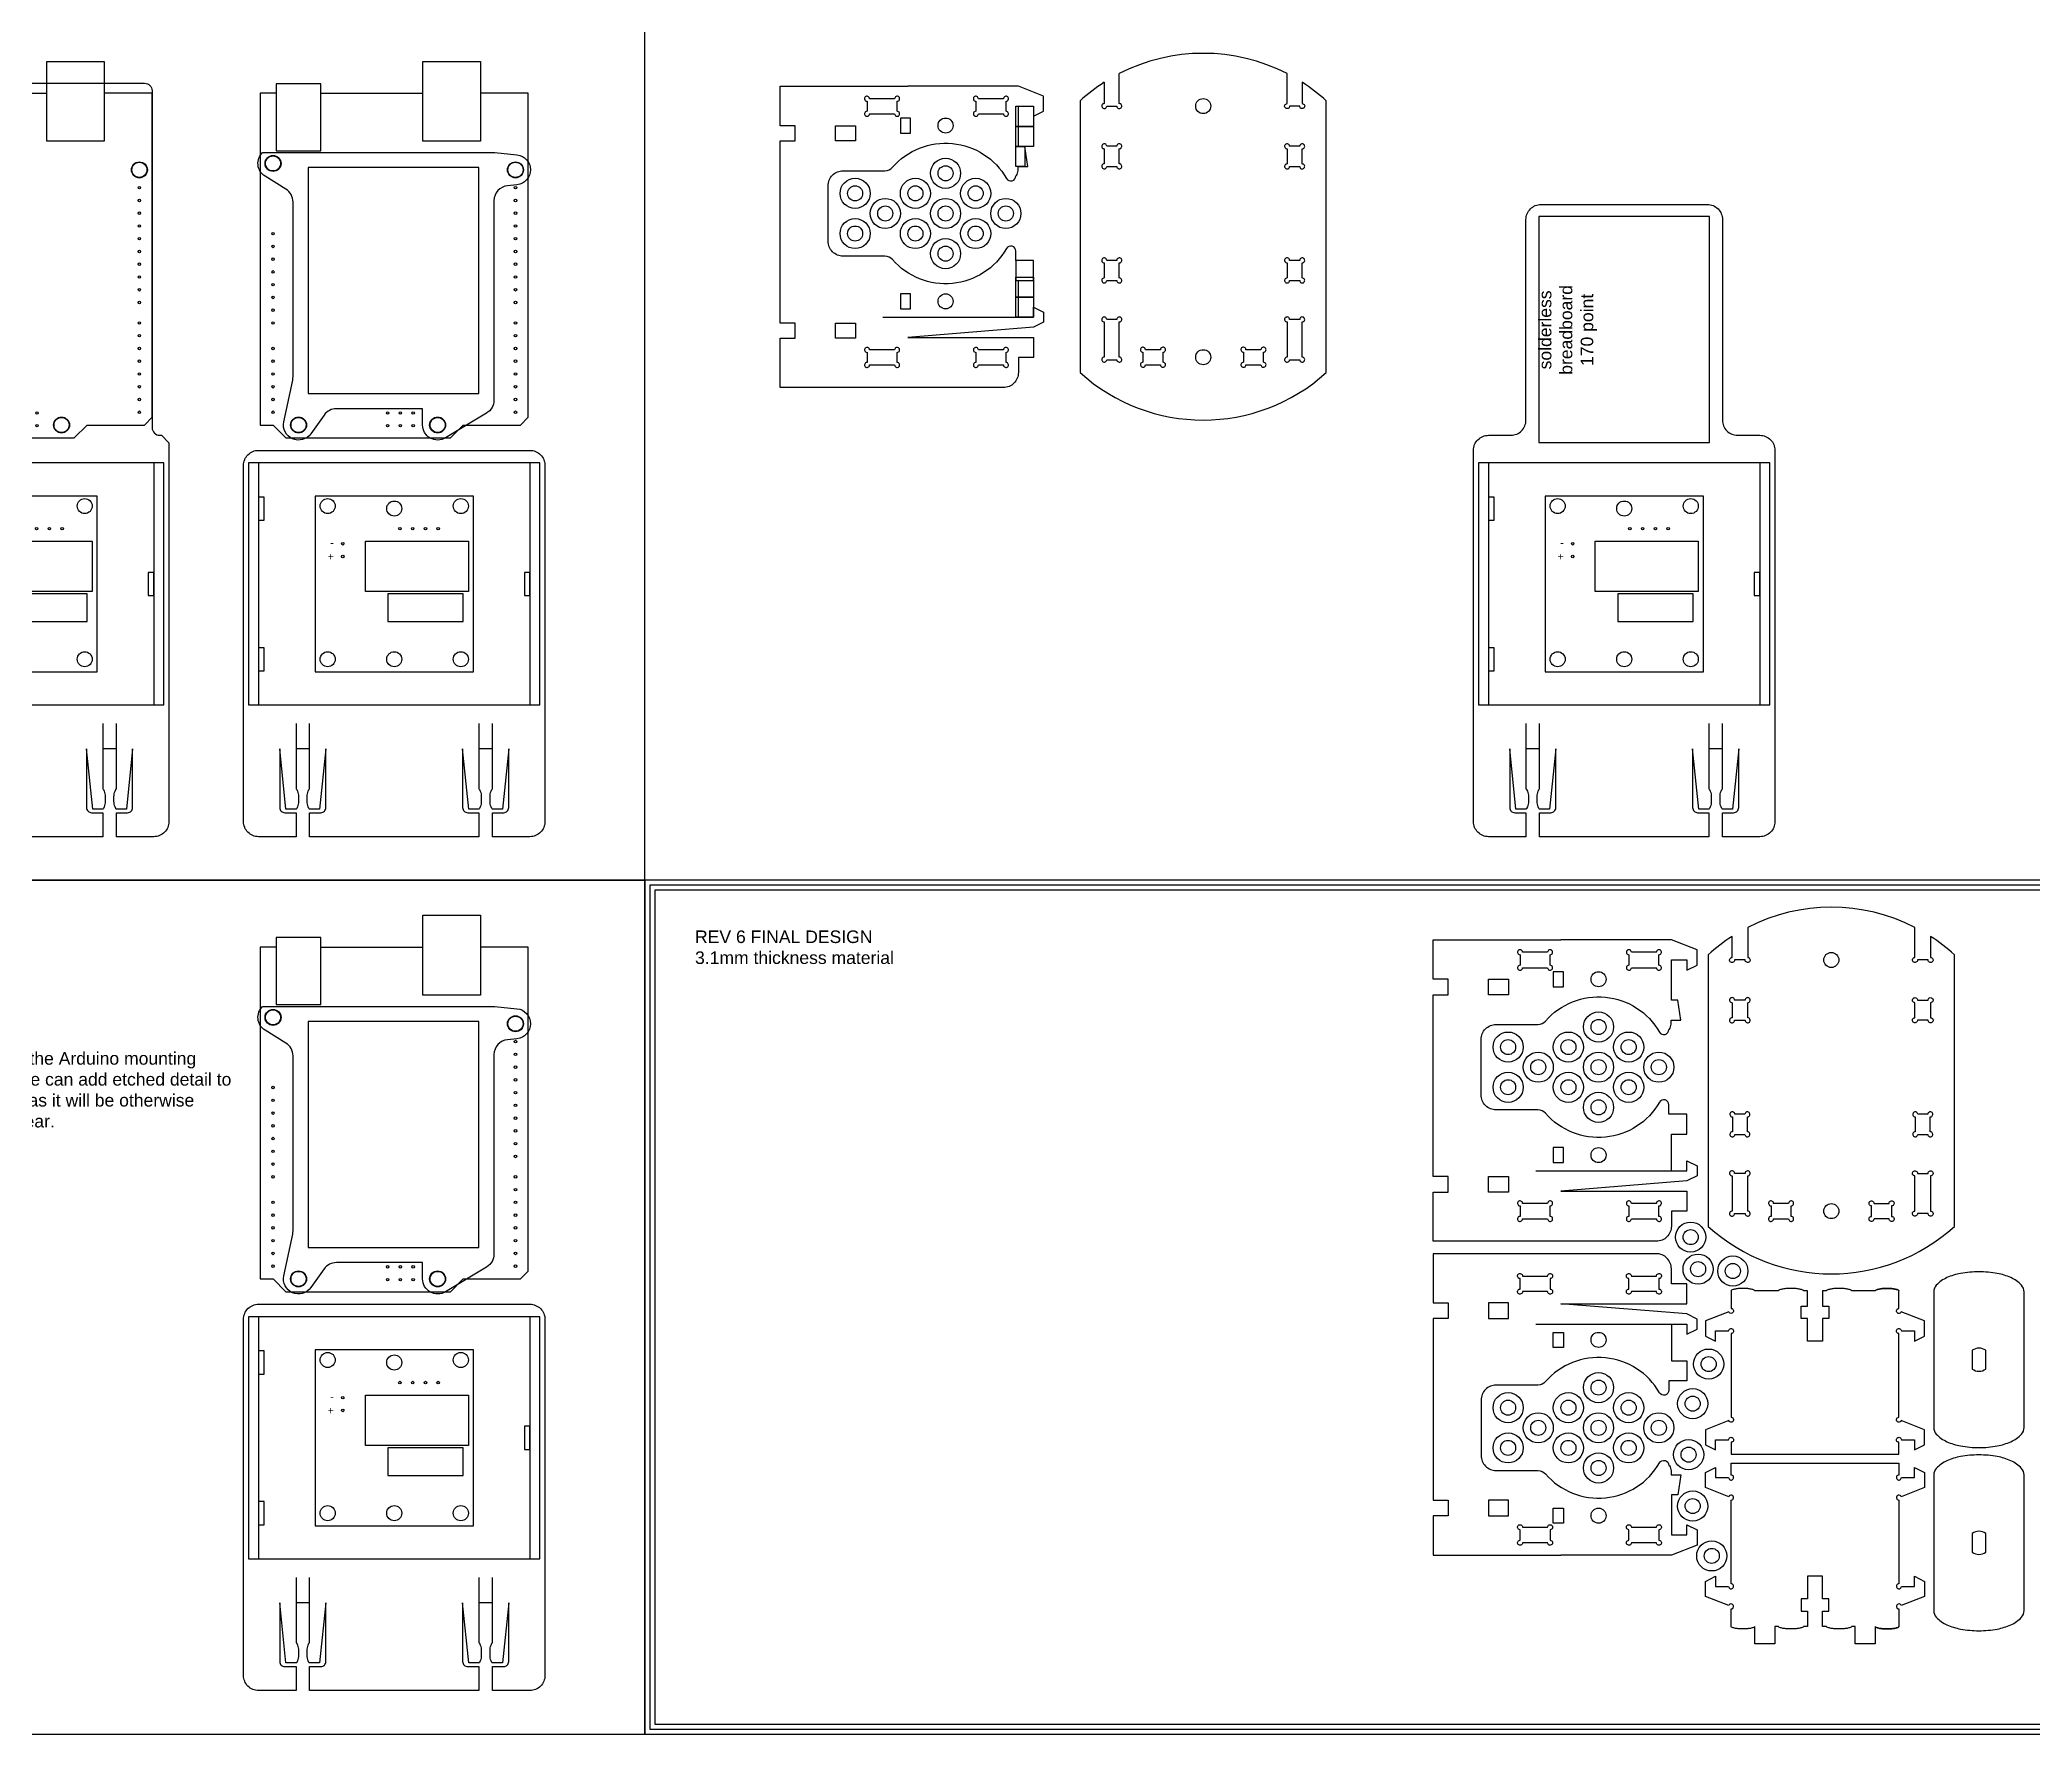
# Model space of a CAD drawing. Header units: millimetres. Extents: x 2162 to 3702, y 470 to 1904.
# Drawn here: x 2766 to 3162.6, y 470 to 807.3 of the extents above; entities that cross this region are included whole.
import ezdxf

# ---------------------------------------------------------------- set-up
doc = ezdxf.new("R2010")
doc.units = ezdxf.units.MM
for name, color, linetype in [('1 - Vector Etch', 1, 'Continuous'), ('3 - First Cut', 3, 'Continuous'), ('5 - Final Cut', 5, 'Continuous')]:
    doc.layers.add(name, color=color, linetype=linetype)
doc.layers.add('NOTES', color=4, linetype='Continuous', plot=False)
doc.styles.get("Standard").update_dxf_attribs({"font": 'arial.ttf'})

# ---------------------------------------------------------------- blocks, each defined once
blk = doc.blocks.new('ArduinoUNOR3')
for points in [[(2479.39, 1678.67), (2479.39, 1675.5), (2545.43, 1675.5), (2545.43, 1678.04), (2547.97, 1680.58), (2547.97, 1713.34), (2545.43, 1715.88), (2545.43, 1727.31), (2543.9, 1728.84), (2479.39, 1728.84), (2479.39, 1719.31)], [(2479.39, 1687.56), (2479.39, 1707.88)]]:
    blk.add_lwpolyline(points)
for points in [[(2473.04, 1719.31), (2488.91, 1719.31), (2488.91, 1707.88), (2473.04, 1707.88)], [(2477.48, 1678.67), (2490.82, 1678.67), (2490.82, 1687.56), (2477.48, 1687.56)]]:
    blk.add_lwpolyline(points, close=True)
for centre, radius in [((2494.63, 1726.3), 1.59), ((2498.18, 1726.3), 0.254), ((2500.72, 1726.3), 0.254), ((2503.26, 1726.3), 0.254), ((2505.8, 1726.3), 0.254), ((2508.34, 1726.3), 0.254), ((2510.88, 1726.3), 0.254), ((2513.42, 1726.3), 0.254), ((2515.96, 1726.3), 0.254), ((2518.5, 1726.3), 0.254), ((2521.04, 1726.3), 0.254), ((2525.11, 1726.3), 0.254), ((2527.65, 1726.3), 0.254), ((2530.19, 1726.3), 0.254), ((2532.73, 1726.3), 0.254), ((2535.27, 1726.3), 0.254), ((2537.81, 1726.3), 0.254), ((2540.35, 1726.3), 0.254), ((2542.89, 1726.3), 0.254), ((2545.43, 1710.8), 1.59), ((2543.03, 1705.93), 0.254), ((2545.57, 1705.93), 0.254), ((2543.03, 1703.39), 0.254), ((2545.57, 1703.39), 0.254), ((2543.03, 1700.85), 0.254), ((2545.57, 1700.85), 0.254), ((2545.43, 1683.12), 1.59), ((2493.36, 1678.04), 1.59), ((2507.33, 1678.04), 0.254), ((2509.87, 1678.04), 0.254), ((2512.41, 1678.04), 0.254), ((2514.95, 1678.04), 0.254), ((2517.49, 1678.04), 0.254), ((2520.03, 1678.04), 0.254), ((2522.57, 1678.04), 0.254), ((2525.11, 1678.04), 0.254), ((2530.19, 1678.04), 0.254), ((2532.73, 1678.04), 0.254), ((2535.27, 1678.04), 0.254), ((2537.81, 1678.04), 0.254), ((2540.35, 1678.04), 0.254), ((2542.89, 1678.04), 0.254)]:
    blk.add_circle(centre, radius)
blk = doc.blocks.new('ULN2003_cb')
for points in [[(-15.75, -17.5), (15.75, -17.5), (15.75, 17.5), (-15.75, 17.5)], [(1.25, 7.5), (-13.75, 7.5), (-13.75, 2), (1.25, 2)], [(-14.75, 1.5), (5.75, 1.5), (5.75, -8.5), (-14.75, -8.5)]]:
    blk.add_lwpolyline(points, close=True)
for centre, radius in [((-13.25, 15), 1.5), ((13.25, 15), 1.5), ((10.25, -5.46), 0.254), ((10.25, -8), 0.254), ((-8.75, -11), 0.254), ((-6.21, -11), 0.254), ((-3.67, -11), 0.254), ((-1.13, -11), 0.254), ((-13.25, -15.5), 1.5), ((13.25, -15.5), 1.5)]:
    blk.add_circle(centre, radius)
at = {"insert": (12.03, -4.64), "char_height": 1.5, "attachment_point": 1}
blk.add_mtext_dynamic_manual_height_columns('+\\P-', width=3.719, gutter_width=12.5, heights=[0], dxfattribs=at)

msp = doc.modelspace()

# ---------------------------------------------------------------- linework, layer by layer
at = {"layer": '1 - Vector Etch'}
for points in [[(2853.436, 736.877), (2853.436, 781.877), (2819.436, 781.877), (2819.436, 736.877)], [(2853.436, 566.877), (2853.436, 611.877), (2819.436, 611.877), (2819.436, 566.877)]]:
    msp.add_lwpolyline(points, close=True, dxfattribs=at)
at = {"layer": '3 - First Cut'}
for points in [[(2931.189, 792.586), (2936.189, 792.586, 2.4142136), (2936.689, 793.086), (2936.689, 795.086, 2.4142136), (2936.189, 795.586), (2931.189, 795.586, 2.4142136), (2930.689, 795.086), (2930.689, 793.086, 2.4142136)], [(2952.853, 792.586), (2957.853, 792.586, 2.4142136), (2958.353, 793.086), (2958.353, 795.086, 2.4142136), (2957.853, 795.586), (2952.853, 795.586, 2.4142136), (2952.353, 795.086), (2952.353, 793.086, 2.4142136)], [(2977.907, 785.627), (2977.907, 782.627, 2.4142136), (2978.407, 782.127), (2980.407, 782.127, 2.4142136), (2980.907, 782.627), (2980.907, 785.627, 2.4142136), (2980.407, 786.127), (2978.407, 786.127, 2.4142136)], [(3014.307, 785.613), (3014.307, 782.613, 2.4142136), (3014.807, 782.113), (3016.807, 782.113, 2.4142136), (3017.307, 782.613), (3017.307, 785.613, 2.4142136), (3016.807, 786.113), (3014.807, 786.113, 2.4142136)], [(2977.907, 762.906), (2977.907, 759.906, 2.4142136), (2978.407, 759.406), (2980.407, 759.406, 2.4142136), (2980.907, 759.906), (2980.907, 762.906, 2.4142136), (2980.407, 763.406), (2978.407, 763.406, 2.4142136)], [(3014.307, 762.906), (3014.307, 759.906, 2.4142136), (3014.807, 759.406), (3016.807, 759.406, 2.4142136), (3017.307, 759.906), (3017.307, 762.906, 2.4142136), (3016.807, 763.406), (3014.807, 763.406, 2.4142136)], [(2980.907, 744.14), (2980.907, 751.14, 2.4142136), (2980.407, 751.64), (2978.407, 751.64, 2.4142136), (2977.907, 751.14), (2977.907, 744.14, 2.4142136), (2978.407, 743.64), (2980.407, 743.64, 2.4142136)], [(3017.307, 744.14), (3017.307, 751.14, 2.4142136), (3016.807, 751.64), (3014.807, 751.64, 2.4142136), (3014.307, 751.14), (3014.307, 744.14, 2.4142136), (3014.807, 743.64), (3016.807, 743.64, 2.4142136)], [(2931.189, 742.586), (2936.189, 742.586, 2.4142136), (2936.689, 743.086), (2936.689, 745.086, 2.4142136), (2936.189, 745.586), (2931.189, 745.586, 2.4142136), (2930.689, 745.086), (2930.689, 743.086, 2.4142136)], [(2952.853, 742.586), (2957.853, 742.586, 2.4142136), (2958.353, 743.086), (2958.353, 745.086, 2.4142136), (2957.853, 745.586), (2952.853, 745.586, 2.4142136), (2952.353, 745.086), (2952.353, 743.086, 2.4142136)], [(2986.107, 742.627), (2989.107, 742.627, 2.4142136), (2989.607, 743.127), (2989.607, 745.127, 2.4142136), (2989.107, 745.627), (2986.107, 745.627, 2.4142136), (2985.607, 745.127), (2985.607, 743.127, 2.4142136)], [(3006.107, 742.627), (3009.107, 742.627, 2.4142136), (3009.607, 743.127), (3009.607, 745.127, 2.4142136), (3009.107, 745.627), (3006.107, 745.627, 2.4142136), (3005.607, 745.127), (3005.607, 743.127, 2.4142136)], [(3061.163, 622.577), (3066.163, 622.577, 2.4142136), (3066.663, 623.077), (3066.663, 625.177, 2.4142136), (3066.163, 625.677), (3061.163, 625.677, 2.4142136), (3060.663, 625.177), (3060.663, 623.077, 2.4142136)], [(3082.827, 622.577), (3087.827, 622.577, 2.4142136), (3088.327, 623.077), (3088.327, 625.177, 2.4142136), (3087.827, 625.677), (3082.827, 625.677, 2.4142136), (3082.327, 625.177), (3082.327, 623.077, 2.4142136)], [(3102.88, 615.627), (3102.88, 612.627, 2.4142136), (3103.38, 612.127), (3105.48, 612.127, 2.4142136), (3105.98, 612.627), (3105.98, 615.627, 2.4142136), (3105.48, 616.127), (3103.38, 616.127, 2.4142136)], [(3142.38, 615.627), (3142.38, 612.627, -2.4142136), (3141.88, 612.127), (3139.78, 612.127, -2.4142136), (3139.28, 612.627), (3139.28, 615.627, -2.4142136), (3139.78, 616.127), (3141.88, 616.127, -2.4142136)], [(3102.93, 592.906), (3102.93, 589.906, 2.4142136), (3103.43, 589.406), (3105.43, 589.406, 2.4142136), (3105.93, 589.906), (3105.93, 592.906, 2.4142136), (3105.43, 593.406), (3103.43, 593.406, 2.4142136)], [(3139.33, 592.906), (3139.33, 589.906, 2.4142136), (3139.83, 589.406), (3141.83, 589.406, 2.4142136), (3142.33, 589.906), (3142.33, 592.906, 2.4142136), (3141.83, 593.406), (3139.83, 593.406, 2.4142136)], [(3105.98, 574.14), (3105.98, 581.14, 2.4142136), (3105.48, 581.64), (3103.38, 581.64, 2.4142136), (3102.88, 581.14), (3102.88, 574.14, 2.4142136), (3103.38, 573.64), (3105.48, 573.64, 2.4142136)], [(3139.28, 574.14), (3139.28, 581.14, -2.4142136), (3139.78, 581.64), (3141.88, 581.64, -2.4142136), (3142.38, 581.14), (3142.38, 574.14, -2.4142136), (3141.88, 573.64), (3139.78, 573.64, -2.4142136)], [(3061.163, 572.577), (3066.163, 572.577, 2.4142136), (3066.663, 573.077), (3066.663, 575.177, 2.4142136), (3066.163, 575.677), (3061.163, 575.677, 2.4142136), (3060.663, 575.177), (3060.663, 573.077, 2.4142136)], [(3082.827, 572.577), (3087.827, 572.577, 2.4142136), (3088.327, 573.077), (3088.327, 575.177, 2.4142136), (3087.827, 575.677), (3082.827, 575.677, 2.4142136), (3082.327, 575.177), (3082.327, 573.077, 2.4142136)], [(3111.13, 572.577), (3114.13, 572.577, 2.4142136), (3114.63, 573.077), (3114.63, 575.177, 2.4142136), (3114.13, 575.677), (3111.13, 575.677, 2.4142136), (3110.63, 575.177), (3110.63, 573.077, 2.4142136)], [(3134.13, 572.577), (3131.13, 572.577, -2.4142136), (3130.63, 573.077), (3130.63, 575.177, -2.4142136), (3131.13, 575.677), (3134.13, 575.677, -2.4142136), (3134.63, 575.177), (3134.63, 573.077, -2.4142136)], [(3061.163, 561.202), (3066.163, 561.202, -2.4142136), (3066.663, 560.702), (3066.663, 558.602, -2.4142136), (3066.163, 558.102), (3061.163, 558.102, -2.4142136), (3060.663, 558.602), (3060.663, 560.702, -2.4142136)], [(3082.827, 561.202), (3087.827, 561.202, -2.4142136), (3088.327, 560.702), (3088.327, 558.602, -2.4142136), (3087.827, 558.102), (3082.827, 558.102, -2.4142136), (3082.327, 558.602), (3082.327, 560.702, -2.4142136)], [(3153.359, 542.691), (3153.359, 546.415, 0.3243537), (3150.659, 546.415), (3150.659, 542.691, 0.3243537)], [(3061.163, 511.202), (3066.163, 511.202, -2.4142136), (3066.663, 510.702), (3066.663, 508.602, -2.4142136), (3066.163, 508.102), (3061.163, 508.102, -2.4142136), (3060.663, 508.602), (3060.663, 510.702, -2.4142136)], [(3082.827, 511.202), (3087.827, 511.202, -2.4142136), (3088.327, 510.702), (3088.327, 508.602, -2.4142136), (3087.827, 508.102), (3082.827, 508.102, -2.4142136), (3082.327, 508.602), (3082.327, 510.702, -2.4142136)], [(3153.359, 506.234), (3153.359, 509.958, 0.3243537), (3150.659, 509.958), (3150.659, 506.234, 0.3243537)]]:
    msp.add_lwpolyline(points, format="xyb", close=True, dxfattribs=at)
for points in [[(2924.413, 787.224), (2924.413, 790.224), (2928.413, 790.224), (2928.413, 787.224)], [(2939.322, 788.746), (2939.322, 791.746), (2937.322, 791.746), (2937.322, 788.746)], [(2939.322, 753.746), (2939.322, 756.746), (2937.322, 756.746), (2937.322, 753.746)], [(2924.413, 747.92), (2924.413, 750.92), (2928.413, 750.92), (2928.413, 747.92)], [(3054.387, 617.215), (3054.387, 620.315), (3058.387, 620.315), (3058.387, 617.215)], [(3069.296, 618.787), (3069.296, 621.787), (3067.296, 621.787), (3067.296, 618.787)], [(3069.296, 583.787), (3069.296, 586.787), (3067.296, 586.787), (3067.296, 583.787)], [(3054.387, 577.911), (3054.387, 581.011), (3058.387, 581.011), (3058.387, 577.911)], [(3054.387, 555.867), (3054.387, 552.767), (3058.387, 552.767), (3058.387, 555.867)], [(3069.296, 549.992), (3069.296, 546.992), (3067.296, 546.992), (3067.296, 549.992)], [(3054.387, 516.563), (3054.387, 513.463), (3058.387, 513.463), (3058.387, 516.563)], [(3069.296, 514.992), (3069.296, 511.992), (3067.296, 511.992), (3067.296, 514.992)]]:
    msp.add_lwpolyline(points, close=True, dxfattribs=at)
for centre in [(2997.607, 794.127), (2946.322, 790.246), (2785.857, 781.435), (2812.457, 782.705), (2860.717, 781.435), (2946.322, 780.746), (2928.322, 776.746), (2940.322, 776.746), (2952.322, 776.746), (2934.322, 772.746), (2946.322, 772.746), (2958.322, 772.746), (2928.322, 768.746), (2940.322, 768.746), (2952.322, 768.746), (2946.322, 764.746), (2946.322, 755.246), (2997.607, 744.127), (2770.363, 730.635), (2817.537, 730.635), (2845.223, 730.635), (2774.977, 714.495), (2823.337, 714.495), (2836.587, 713.995), (2849.837, 714.495), (3068.155, 714.495), (3081.405, 713.995), (3094.655, 714.495), (2774.977, 683.995), (2823.337, 683.995), (2836.587, 683.995), (2849.837, 683.995), (3068.155, 683.995), (3081.405, 683.995), (3094.655, 683.995), (3122.63, 624.127), (3076.296, 620.287), (2812.457, 612.705), (2860.717, 611.435), (3076.296, 610.787), (3058.296, 606.787), (3070.296, 606.787), (3082.296, 606.787), (3064.296, 602.787), (3076.296, 602.787), (3088.296, 602.787), (3058.296, 598.787), (3070.296, 598.787), (3082.296, 598.787), (3076.296, 594.787), (3076.296, 585.287), (3122.63, 574.127), (3094.629, 568.957), (3096.111, 562.578), (3103.026, 562.202), (2817.537, 560.635), (2845.223, 560.635), (3076.296, 548.492), (2823.337, 544.495), (2836.587, 543.995), (2849.837, 544.495), (3098.213, 543.678), (3076.296, 538.992), (3058.296, 534.992), (3070.296, 534.992), (3082.296, 534.992), (3095.039, 535.798), (3064.296, 530.992), (3076.296, 530.992), (3088.296, 530.992), (3058.296, 526.992), (3070.296, 526.992), (3082.296, 526.992), (3076.296, 522.992), (3094.223, 525.646), (3095.039, 515.412), (2823.337, 513.995), (2836.587, 513.995), (2849.837, 513.995), (3076.296, 513.492), (3098.83, 505.485)]:
    msp.add_circle(centre, 1.5, dxfattribs=at)
at = {"layer": '5 - Final Cut'}
for p, q in [((2781.277, 666.175), (2778.577, 666.175)), ((2819.737, 666.175), (2817.037, 666.175)), ((2856.137, 666.175), (2853.437, 666.175)), ((3064.555, 666.175), (3061.855, 666.175)), ((3100.955, 666.175), (3098.255, 666.175)), ((2819.737, 496.175), (2817.037, 496.175)), ((2856.137, 496.175), (2853.437, 496.175))]:
    msp.add_line(p, q, dxfattribs=at)
for points in [[(3014.307, 800.582, 0.2421851), (2980.907, 800.582)], [(2742.177, 648.675), (2734.727, 648.675, -0.4142136), (2731.727, 651.675), (2731.727, 727.09, -0.4142136), (2733.227, 728.59), (2733.557, 728.59, 0.4142136), (2735.057, 730.09), (2735.057, 797.175, -0.4142136), (2736.557, 798.675), (2786.897, 798.675, -0.4142136), (2788.397, 797.175), (2788.397, 730.09, 0.4142136), (2789.897, 728.59), (2790.227, 728.59), (2791.727, 727.09), (2791.727, 651.675, -0.4142136), (2788.727, 648.675), (2781.277, 648.675)], [(2933.822, 752.086), (2963.822, 752.086), (2963.822, 754.086), (2965.822, 753.086), (2965.822, 751.086), (2963.822, 750.086), (2938.822, 748.086), (2963.822, 748.086), (2963.822, 744.086), (2960.822, 744.086), (2960.822, 741.086, -0.4142136), (2957.822, 738.086), (2913.413, 738.086), (2913.413, 747.92), (2916.413, 747.92), (2916.413, 750.92), (2913.413, 750.92), (2913.413, 787.224), (2916.413, 787.224), (2916.413, 790.224), (2913.413, 790.224), (2913.413, 798.086), (2938.822, 798.086)], [(2960.822, 752.086), (2960.822, 759.406), (2963.822, 759.406), (2963.822, 763.406), (2960.322, 763.406), (2960.322, 765.262, 0.7678377), (2958.455, 765.761, -0.5153605), (2935.758, 763.558, 0.2170558), (2934.249, 764.246), (2925.938, 764.246, -0.4142137), (2922.938, 767.246), (2922.938, 778.246, -0.4142137), (2925.938, 781.246), (2934.249, 781.246, 0.2170558), (2935.758, 781.933, -0.5153603), (2958.455, 779.73, 0.7678359), (2960.322, 780.229, 0.2572326), (2960.463, 780.307, 0.0770564), (2960.666, 780.773, 0.0370296), (2960.767, 781.322, 0.0270145), (2960.808, 782.086), (2962.697, 782.086), (2962.072, 786.086), (2960.822, 786.086), (2960.822, 794.086), (2963.822, 794.086), (2963.822, 792.086), (2965.822, 793.086), (2965.822, 796.086), (2960.822, 798.086), (2938.822, 798.086)], [(2977.907, 798.854, 0.0414635), (2973.107, 795.182), (2973.107, 741.071, 0.3854899), (3022.107, 741.071), (3022.107, 795.182, 0.0414635), (3017.307, 798.854, 0.0414635)], [(2977.907, 798.854), (2977.907, 794.627, 2.4142136), (2978.407, 794.127), (2980.407, 794.127, 2.4142136), (2980.907, 794.627), (2980.907, 800.582)], [(3017.307, 798.854), (3017.307, 794.613, -2.4142136), (3016.807, 794.113), (3014.807, 794.113, -2.4142136), (3014.307, 794.613), (3014.307, 800.582)], [(3061.855, 648.675), (3054.405, 648.675, -0.4142136), (3051.405, 651.675), (3051.405, 725.59, -0.4142136), (3054.405, 728.59), (3058.853, 728.59, 0.4142136), (3061.853, 731.59), (3061.853, 771.528, -0.4142136), (3064.853, 774.528), (3097.958, 774.528, -0.4142136), (3100.958, 771.528), (3100.958, 731.59, 0.4142136), (3103.958, 728.59), (3108.405, 728.59, -0.4142136), (3111.405, 725.59), (3111.405, 651.675, -0.4142136), (3108.405, 648.675), (3100.955, 648.675)], [(2817.037, 648.675), (2809.587, 648.675, -0.4142136), (2806.587, 651.675), (2806.587, 722.59, -0.4142136), (2809.587, 725.59), (2863.587, 725.59, -0.4142136), (2866.587, 722.59), (2866.587, 651.675, -0.4142136), (2863.587, 648.675), (2856.137, 648.675)], [(2778.577, 671.175), (2778.577, 658.175, -0.308613), (2778.709, 658.084), (2778.849, 657.729, -0.0936315), (2779.055, 656.635), (2779.055, 655.715, -0.0936315), (2778.849, 654.621), (2778.709, 654.266, -0.308613), (2778.577, 654.175), (2776.577, 654.175), (2775.344, 666.175), (2775.344, 666.175), (2775.344, 654.454, 0.4142136), (2776.344, 653.454), (2778.577, 653.454), (2778.577, 648.675)], [(2781.277, 648.675), (2781.277, 653.454), (2783.509, 653.454, 0.4142136), (2784.509, 654.454), (2784.509, 666.175), (2784.509, 666.175), (2783.277, 654.175), (2781.277, 654.175, -0.308613), (2781.144, 654.266), (2781.005, 654.621, -0.0936315), (2780.798, 655.715), (2780.798, 656.635, -0.0936315), (2781.005, 657.729), (2781.144, 658.084, -0.308613), (2781.277, 658.175), (2781.277, 671.175)], [(2817.037, 671.175), (2817.037, 658.175, -0.308613), (2817.17, 658.084), (2817.309, 657.729, -0.0936315), (2817.516, 656.635), (2817.516, 655.715, -0.0936315), (2817.309, 654.621), (2817.17, 654.266, -0.308613), (2817.037, 654.175), (2815.037, 654.175), (2813.804, 666.175), (2813.804, 666.175), (2813.804, 654.454, 0.4142136), (2814.804, 653.454), (2817.037, 653.454), (2817.037, 648.675)], [(2819.737, 648.675), (2819.737, 653.454), (2821.969, 653.454, 0.4142136), (2822.969, 654.454), (2822.969, 666.175), (2822.969, 666.175), (2821.737, 654.175), (2819.737, 654.175, -0.308613), (2819.604, 654.266), (2819.465, 654.621, -0.0936315), (2819.258, 655.715), (2819.258, 656.635, -0.0936315), (2819.465, 657.729), (2819.604, 658.084, -0.308613), (2819.737, 658.175), (2819.737, 671.175)], [(2853.437, 671.175), (2853.437, 658.175, -0.308613), (2853.57, 658.084), (2853.709, 657.729, -0.0936315), (2853.916, 656.635), (2853.916, 655.715, -0.0936315), (2853.709, 654.621), (2853.57, 654.266, -0.308613), (2853.437, 654.175), (2851.437, 654.175), (2850.204, 666.175), (2850.204, 666.175), (2850.204, 654.454, 0.4142136), (2851.204, 653.454), (2853.437, 653.454), (2853.437, 648.675)], [(2856.137, 648.675), (2856.137, 653.454), (2858.369, 653.454, 0.4142136), (2859.369, 654.454), (2859.369, 666.175), (2859.369, 666.175), (2858.137, 654.175), (2856.137, 654.175, -0.308613), (2856.004, 654.266), (2855.865, 654.621, -0.0936315), (2855.658, 655.715), (2855.658, 656.635, -0.0936315), (2855.865, 657.729), (2856.004, 658.084, -0.308613), (2856.137, 658.175), (2856.137, 671.175)], [(3061.855, 671.175), (3061.855, 658.175, -0.308613), (3061.988, 658.084), (3062.127, 657.729, -0.0936315), (3062.334, 656.635), (3062.334, 655.715, -0.0936315), (3062.127, 654.621), (3061.988, 654.266, -0.308613), (3061.855, 654.175), (3059.855, 654.175), (3058.623, 666.175), (3058.623, 666.175), (3058.623, 654.454, 0.4142136), (3059.623, 653.454), (3061.855, 653.454), (3061.855, 648.675)], [(3064.555, 648.675), (3064.555, 653.454), (3066.788, 653.454, 0.4142136), (3067.788, 654.454), (3067.788, 666.175), (3067.788, 666.175), (3066.555, 654.175), (3064.555, 654.175, -0.308613), (3064.422, 654.266), (3064.283, 654.621, -0.0936315), (3064.077, 655.715), (3064.077, 656.635, -0.0936315), (3064.283, 657.729), (3064.422, 658.084, -0.308613), (3064.555, 658.175), (3064.555, 671.175)], [(3098.255, 671.175), (3098.255, 658.175, -0.308613), (3098.388, 658.084), (3098.527, 657.729, -0.0936315), (3098.734, 656.635), (3098.734, 655.715, -0.0936315), (3098.527, 654.621), (3098.388, 654.266, -0.308613), (3098.255, 654.175), (3096.255, 654.175), (3095.023, 666.175), (3095.023, 666.175), (3095.023, 654.454, 0.4142136), (3096.023, 653.454), (3098.255, 653.454), (3098.255, 648.675)], [(3100.955, 648.675), (3100.955, 653.454), (3103.188, 653.454, 0.4142136), (3104.188, 654.454), (3104.188, 666.175), (3104.188, 666.175), (3102.955, 654.175), (3100.955, 654.175, -0.308613), (3100.822, 654.266), (3100.683, 654.621, -0.0936315), (3100.477, 655.715), (3100.477, 656.635, -0.0936315), (3100.683, 657.729), (3100.822, 658.084, -0.308613), (3100.955, 658.175), (3100.955, 671.175)], [(3063.796, 582.127), (3093.896, 582.127), (3093.896, 584.127), (3095.896, 583.127), (3095.896, 581.127), (3093.896, 580.127), (3068.796, 578.127), (3093.896, 578.127), (3093.896, 574.127), (3090.796, 574.127), (3090.796, 571.127, -0.4142136), (3087.796, 568.127), (3043.387, 568.127), (3043.387, 577.911), (3046.387, 577.911), (3046.387, 581.011), (3043.387, 581.011), (3043.387, 617.215), (3046.387, 617.215), (3046.387, 620.315), (3043.387, 620.315), (3043.387, 628.127), (3068.796, 628.127)], [(3090.796, 582.127), (3090.796, 589.447), (3093.896, 589.447), (3093.896, 593.447), (3090.296, 593.447), (3090.296, 595.303, 0.7678377), (3088.43, 595.802, -0.5153605), (3065.733, 593.599, 0.2170558), (3064.224, 594.287), (3055.912, 594.287, -0.4142137), (3052.912, 597.287), (3052.912, 608.287, -0.4142137), (3055.912, 611.287), (3064.224, 611.287, 0.2170558), (3065.733, 611.974, -0.5153603), (3088.43, 609.771, 0.7678359), (3090.296, 610.27, 0.2572326), (3090.438, 610.348, 0.0770564), (3090.64, 610.814, 0.0370296), (3090.741, 611.363, 0.0270145), (3090.782, 612.127), (3092.671, 612.127), (3092.046, 616.127), (3090.796, 616.127), (3090.796, 624.127), (3093.896, 624.127), (3093.896, 622.127), (3095.896, 623.127), (3095.896, 626.127), (3090.796, 628.127), (3068.796, 628.127)], [(3063.796, 551.652), (3093.896, 551.652), (3093.896, 549.652), (3095.896, 550.652), (3095.896, 552.652), (3093.896, 553.652), (3068.796, 555.652), (3093.896, 555.652), (3093.896, 559.652), (3090.796, 559.652), (3090.796, 562.652, 0.4142136), (3087.796, 565.652), (3043.387, 565.652), (3043.387, 555.867), (3046.387, 555.867), (3046.387, 552.767), (3043.387, 552.767), (3043.387, 516.563), (3046.387, 516.563), (3046.387, 513.463), (3043.387, 513.463), (3043.387, 505.652), (3068.796, 505.652)], [(2817.037, 478.675), (2809.587, 478.675, -0.4142136), (2806.587, 481.675), (2806.587, 552.59, -0.4142136), (2809.587, 555.59), (2863.587, 555.59, -0.4142136), (2866.587, 552.59), (2866.587, 481.675, -0.4142136), (2863.587, 478.675), (2856.137, 478.675)], [(3131.382, 558.234), (3126.675, 558.234, 0.2878165), (3126.589, 558.371, 0.063192), (3125.943, 558.588, 0.0286933), (3125.206, 558.692, 0.0206664), (3124.175, 558.734, 0.0206664), (3123.144, 558.692, 0.0286933), (3122.407, 558.588, 0.063192), (3121.761, 558.371, 0.2878165), (3121.675, 558.234), (3120.882, 558.234), (3120.882, 555.234), (3122.132, 555.234), (3122.132, 552.734), (3120.882, 552.734), (3120.882, 548.234), (3117.882, 548.234), (3117.882, 552.734), (3116.632, 552.734), (3116.632, 555.234), (3117.882, 555.234), (3117.882, 558.234), (3117.09, 558.234, 0.2878165), (3117.004, 558.371, 0.063192), (3116.357, 558.588, 0.0286933), (3115.621, 558.692, 0.0206664), (3114.59, 558.734, 0.0206664), (3113.558, 558.692, 0.0286933), (3112.822, 558.588, 0.063192), (3112.175, 558.371, 0.2878165), (3112.09, 558.234), (3107.382, 558.234, 0.2811445), (3107.298, 558.373, 0.0663164), (3106.694, 558.588, 0.0304435), (3106.001, 558.692, 0.0219794), (3105.032, 558.734, 0.0219794), (3104.063, 558.692, 0.0304435), (3103.371, 558.588, 0.0663164), (3102.767, 558.373, 0.2811445), (3102.682, 558.234), (3102.682, 558.234), (3102.682, 554.765, -1.8846644), (3102.218, 554.079), (3097.582, 552.265), (3097.582, 549.265), (3099.582, 548.265), (3099.582, 550.265), (3102.182, 550.265, -2.4142136), (3102.682, 549.765), (3102.682, 533.101, -1.8846644), (3102.218, 532.416), (3097.582, 530.601), (3097.582, 527.601), (3099.582, 526.601), (3099.582, 528.601), (3102.182, 528.601, -2.4142136), (3102.682, 528.101), (3102.682, 525.734), (3136.082, 525.734), (3136.082, 528.101, -2.4142136), (3136.582, 528.601), (3139.182, 528.601), (3139.182, 526.601), (3141.182, 527.601), (3141.182, 530.601), (3136.547, 532.416, -1.8846644), (3136.082, 533.101), (3136.082, 549.765, -2.4142136), (3136.582, 550.265), (3139.182, 550.265), (3139.182, 548.265), (3141.182, 549.265), (3141.182, 552.265), (3136.547, 554.079, -1.8846644), (3136.082, 554.765), (3136.082, 558.234, 0.2811445), (3135.998, 558.373, 0.0663164), (3135.394, 558.588, 0.0304435), (3134.701, 558.692, 0.0219794), (3133.732, 558.734, 0.0219794), (3132.763, 558.692, 0.0304435), (3132.071, 558.588, 0.0663164), (3131.467, 558.373, 0.2811445), (3131.382, 558.234, -0.2811445), (3131.467, 558.373, -0.0663164), (3132.071, 558.588, -0.0304435), (3132.763, 558.692, -0.0219794), (3133.732, 558.734, -0.0219794), (3134.701, 558.692, -0.0304435), (3135.394, 558.588, -0.0663164), (3135.998, 558.373, -0.2811445), (3136.082, 558.234)], [(3090.796, 551.652), (3090.796, 544.332), (3093.896, 544.332), (3093.896, 540.332), (3090.296, 540.332), (3090.296, 538.475, -0.7678377), (3088.43, 537.976, 0.5153605), (3065.733, 540.179, -0.2170558), (3064.224, 539.492), (3055.912, 539.492, 0.4142137), (3052.912, 536.492), (3052.912, 525.492, 0.4142137), (3055.912, 522.492), (3064.224, 522.492, -0.2170558), (3065.733, 521.804, 0.5153603), (3088.43, 524.007, -0.7678359), (3090.296, 523.508, -0.2572326), (3090.438, 523.431, -0.0770564), (3090.64, 522.965, -0.0370296), (3090.741, 522.416, -0.0270145), (3090.782, 521.652), (3092.671, 521.652), (3092.046, 517.652), (3090.796, 517.652), (3090.796, 509.652), (3093.896, 509.652), (3093.896, 511.652), (3095.896, 510.652), (3095.896, 507.652), (3090.796, 505.652), (3068.796, 505.652)], [(3131.382, 491.456), (3131.382, 487.956), (3127.382, 487.956), (3127.382, 491.456), (3126.675, 491.456, -0.2878165), (3126.589, 491.319, -0.063192), (3125.943, 491.102, -0.0286933), (3125.206, 490.998, -0.0206664), (3124.175, 490.956, -0.0206664), (3123.144, 490.998, -0.0286933), (3122.407, 491.102, -0.063192), (3121.761, 491.319, -0.2878165), (3121.675, 491.456), (3120.882, 491.456), (3120.882, 494.456), (3122.132, 494.456), (3122.132, 496.956), (3120.882, 496.956), (3120.882, 501.456), (3117.882, 501.456), (3117.882, 496.956), (3116.632, 496.956), (3116.632, 494.456), (3117.882, 494.456), (3117.882, 491.456), (3117.09, 491.456, -0.2878165), (3117.004, 491.319, -0.063192), (3116.357, 491.102, -0.0286933), (3115.621, 490.998, -0.0206664), (3114.59, 490.956, -0.0206664), (3113.558, 490.998, -0.0286933), (3112.822, 491.102, -0.063192), (3112.175, 491.319, -0.2878165), (3112.09, 491.456), (3111.382, 491.456), (3111.382, 487.956), (3107.382, 487.956), (3107.382, 491.456, -0.2811445), (3107.298, 491.317, -0.0663164), (3106.694, 491.102, -0.0304435), (3106.001, 490.998, -0.0219794), (3105.032, 490.956, -0.0219794), (3104.063, 490.998, -0.0304435), (3103.371, 491.102, -0.0663164), (3102.767, 491.317, -0.2811445), (3102.682, 491.456), (3102.682, 491.456), (3102.682, 494.925, 1.8846644), (3102.218, 495.611), (3097.582, 497.425), (3097.582, 500.425), (3099.582, 501.425), (3099.582, 499.425), (3102.182, 499.425, 2.4142136), (3102.682, 499.925), (3102.682, 516.589, 1.8846644), (3102.218, 517.274), (3097.582, 519.089), (3097.582, 522.089), (3099.582, 523.089), (3099.582, 521.089), (3102.182, 521.089, 2.4142136), (3102.682, 521.589), (3102.682, 523.956), (3136.082, 523.956), (3136.082, 521.589, 2.4142136), (3136.582, 521.089), (3139.182, 521.089), (3139.182, 523.089), (3141.182, 522.089), (3141.182, 519.089), (3136.547, 517.274, 1.8846644), (3136.082, 516.589), (3136.082, 499.925, 2.4142136), (3136.582, 499.425), (3139.182, 499.425), (3139.182, 501.425), (3141.182, 500.425), (3141.182, 497.425), (3136.547, 495.611, 1.8846644), (3136.082, 494.925), (3136.082, 491.456, -0.2811445), (3135.998, 491.317, -0.0663164), (3135.394, 491.102, -0.0304435), (3134.701, 490.998, -0.0219794), (3133.732, 490.956, -0.0219794), (3132.763, 490.998, -0.0304435), (3132.071, 491.102, -0.0663164), (3131.467, 491.317, -0.2811445), (3131.382, 491.456, 0.2811445), (3131.467, 491.317, 0.0663164), (3132.071, 491.102, 0.0304435), (3132.763, 490.998, 0.0219794), (3133.732, 490.956, 0.0219794), (3134.701, 490.998, 0.0304435), (3135.394, 491.102, 0.0663164), (3135.998, 491.317, 0.2811445), (3136.082, 491.456)], [(2817.037, 501.175), (2817.037, 488.175, -0.308613), (2817.17, 488.084), (2817.309, 487.729, -0.0936315), (2817.516, 486.635), (2817.516, 485.715, -0.0936315), (2817.309, 484.621), (2817.17, 484.266, -0.308613), (2817.037, 484.175), (2815.037, 484.175), (2813.804, 496.175), (2813.804, 496.175), (2813.804, 484.454, 0.4142136), (2814.804, 483.454), (2817.037, 483.454), (2817.037, 478.675)], [(2819.737, 478.675), (2819.737, 483.454), (2821.969, 483.454, 0.4142136), (2822.969, 484.454), (2822.969, 496.175), (2822.969, 496.175), (2821.737, 484.175), (2819.737, 484.175, -0.308613), (2819.604, 484.266), (2819.465, 484.621, -0.0936315), (2819.258, 485.715), (2819.258, 486.635, -0.0936315), (2819.465, 487.729), (2819.604, 488.084, -0.308613), (2819.737, 488.175), (2819.737, 501.175)], [(2853.437, 501.175), (2853.437, 488.175, -0.308613), (2853.57, 488.084), (2853.709, 487.729, -0.0936315), (2853.916, 486.635), (2853.916, 485.715, -0.0936315), (2853.709, 484.621), (2853.57, 484.266, -0.308613), (2853.437, 484.175), (2851.437, 484.175), (2850.204, 496.175), (2850.204, 496.175), (2850.204, 484.454, 0.4142136), (2851.204, 483.454), (2853.437, 483.454), (2853.437, 478.675)], [(2856.137, 478.675), (2856.137, 483.454), (2858.369, 483.454, 0.4142136), (2859.369, 484.454), (2859.369, 496.175), (2859.369, 496.175), (2858.137, 484.175), (2856.137, 484.175, -0.308613), (2856.004, 484.266), (2855.865, 484.621, -0.0936315), (2855.658, 485.715), (2855.658, 486.635, -0.0936315), (2855.865, 487.729), (2856.004, 488.084, -0.308613), (2856.137, 488.175), (2856.137, 501.175)]]:
    msp.add_lwpolyline(points, format="xyb", dxfattribs=at)
for points in [[(2856.436, 775.277), (2856.436, 735.574, -0.263177), (2854.982, 733.003), (2846.769, 728.064, -0.5833093), (2842.223, 730.635), (2842.223, 733.877), (2825.081, 733.877, 0.242308), (2822.64, 732.62), (2819.979, 728.892, -0.8133358), (2814.602, 731.259), (2816.37, 739.569, 0.0524426), (2816.436, 740.193), (2816.436, 775.036, 0.2594376), (2815.017, 777.585), (2810.875, 780.156, -0.490827), (2810.388, 784.877), (2856.286, 784.877, -0.0248838), (2856.584, 784.862), (2861.015, 784.42, -0.9051278), (2861.015, 778.45), (2859.138, 778.262, 0.3853578)], [(3105.98, 630.608), (3105.98, 624.627, -2.4142136), (3105.48, 624.127), (3103.38, 624.127, -2.4142136), (3102.88, 624.627), (3102.88, 628.822, 0.0410558), (3098.13, 625.182), (3098.13, 571.071, 0.3854899), (3147.13, 571.071), (3147.13, 625.182, 0.0410558), (3142.38, 628.822), (3142.38, 624.627, -2.4142136), (3141.88, 624.127), (3139.78, 624.127, -2.4142136), (3139.28, 624.627), (3139.28, 630.608, 0.2413702)], [(2856.436, 605.277), (2856.436, 565.574, -0.263177), (2854.982, 563.003), (2846.769, 558.064, -0.5833093), (2842.223, 560.635), (2842.223, 563.877), (2825.081, 563.877, 0.242308), (2822.64, 562.62), (2819.979, 558.892, -0.8133358), (2814.602, 561.259), (2816.37, 569.569, 0.0524426), (2816.436, 570.193), (2816.436, 605.036, 0.2594376), (2815.017, 607.585), (2810.875, 610.156, -0.490827), (2810.388, 614.877), (2856.286, 614.877, -0.0248838), (2856.584, 614.862), (2861.015, 614.42, -0.9051278), (2861.015, 608.45), (2859.138, 608.262, 0.3853578)], [(3143.009, 531.053, 0.1897819), (3143.529, 529.734, 0.1009323), (3145.645, 528.225, 0.0591107), (3148.352, 527.387, 0.0455456), (3152.009, 527.053, 0.0455456), (3155.667, 527.387, 0.0591107), (3158.373, 528.225, 0.1009323), (3160.49, 529.734, 0.1897819), (3161.009, 531.053), (3161.009, 558.053, 0.1897819), (3160.49, 559.373, 0.1009323), (3158.373, 560.882, 0.0591107), (3155.667, 561.719, 0.0455456), (3152.009, 562.053, 0.0455456), (3148.352, 561.719, 0.0591107), (3145.645, 560.882, 0.1009323), (3143.529, 559.373, 0.1897819), (3143.009, 558.053)], [(3143.009, 494.596, 0.1897819), (3143.529, 493.277, 0.1009323), (3145.645, 491.768, 0.0591107), (3148.352, 490.93, 0.0455456), (3152.009, 490.596, 0.0455456), (3155.667, 490.93, 0.0591107), (3158.373, 491.768, 0.1009323), (3160.49, 493.277, 0.1897819), (3161.009, 494.596), (3161.009, 521.596, 0.1897819), (3160.49, 522.915, 0.1009323), (3158.373, 524.425, 0.0591107), (3155.667, 525.262, 0.0455456), (3152.009, 525.596, 0.0455456), (3148.352, 525.262, 0.0591107), (3145.645, 524.425, 0.1009323), (3143.529, 522.915, 0.1897819), (3143.009, 521.596)]]:
    msp.add_lwpolyline(points, format="xyb", close=True, dxfattribs=at)
for points in [[(2778.577, 648.675), (2744.877, 648.675)], [(2853.437, 648.675), (2819.737, 648.675)], [(3098.255, 648.675), (3064.555, 648.675)], [(2853.437, 478.675), (2819.737, 478.675)]]:
    msp.add_lwpolyline(points, dxfattribs=at)
for centre in [(2946.322, 780.746), (2928.322, 776.746), (2940.322, 776.746), (2952.322, 776.746), (2934.322, 772.746), (2946.322, 772.746), (2958.322, 772.746), (2928.322, 768.746), (2940.322, 768.746), (2952.322, 768.746), (2946.322, 764.746), (3076.296, 610.787), (3058.296, 606.787), (3070.296, 606.787), (3082.296, 606.787), (3064.296, 602.787), (3076.296, 602.787), (3088.296, 602.787), (3058.296, 598.787), (3070.296, 598.787), (3082.296, 598.787), (3076.296, 594.787), (3094.629, 568.957), (3096.111, 562.578), (3103.026, 562.202), (3098.213, 543.678), (3076.296, 538.992), (3058.296, 534.992), (3070.296, 534.992), (3082.296, 534.992), (3095.039, 535.798), (3064.296, 530.992), (3076.296, 530.992), (3088.296, 530.992), (3058.296, 526.992), (3070.296, 526.992), (3082.296, 526.992), (3094.223, 525.646), (3076.296, 522.992), (3095.039, 515.412), (3098.83, 505.485)]:
    msp.add_circle(centre, 3, dxfattribs=at)
at = {"layer": 'NOTES'}
for p, q in [((2788.727, 723.095), (2788.727, 674.895)), ((2809.587, 723.095), (2809.587, 674.895)), ((2863.587, 723.095), (2863.587, 674.895)), ((3054.405, 723.095), (3054.405, 674.895)), ((3108.405, 723.095), (3108.405, 674.895)), ((2809.587, 553.095), (2809.587, 504.895)), ((2863.587, 553.095), (2863.587, 504.895))]:
    msp.add_line(p, q, dxfattribs=at)
for points in [[(2410, 640), (2886.457, 640), (2886.457, 810), (2410, 810)], [(2963.822, 790.086), (2960.322, 790.086), (2960.322, 794.086), (2963.822, 794.086)], [(2963.822, 786.086), (2960.322, 786.086), (2960.322, 790.086), (2963.822, 790.086)], [(2962.072, 782.086), (2960.322, 782.086), (2960.322, 786.086), (2962.072, 786.086)], [(3098.405, 727.148), (3098.405, 772.148), (3064.405, 772.148), (3064.405, 727.148)], [(2963.822, 763.406), (2960.322, 763.406), (2960.322, 759.406), (2963.822, 759.406)], [(2963.822, 756.086), (2960.322, 756.086), (2960.322, 760.086), (2963.822, 760.086)], [(2963.822, 752.086), (2960.322, 752.086), (2960.322, 756.086), (2963.822, 756.086)], [(2790.727, 723.095), (2732.727, 723.095), (2732.727, 674.895), (2790.727, 674.895)], [(2865.587, 723.095), (2807.587, 723.095), (2807.587, 674.895), (2865.587, 674.895)], [(3110.405, 723.095), (3052.405, 723.095), (3052.405, 674.895), (3110.405, 674.895)], [(2810.687, 716.295), (2809.587, 716.295), (2809.587, 711.695), (2810.687, 711.695)], [(3055.506, 716.295), (3054.405, 716.295), (3054.405, 711.695), (3055.506, 711.695)], [(2788.727, 701.295), (2787.626, 701.295), (2787.626, 696.695), (2788.727, 696.695)], [(2863.587, 701.295), (2862.486, 701.295), (2862.486, 696.695), (2863.587, 696.695)], [(3108.405, 701.295), (3107.305, 701.295), (3107.305, 696.695), (3108.405, 696.695)], [(2810.687, 686.295), (2809.587, 686.295), (2809.587, 681.695), (2810.687, 681.695)], [(3055.506, 686.295), (3054.405, 686.295), (3054.405, 681.695), (3055.506, 681.695)], [(2410, 470), (2886.457, 470), (2886.457, 640), (2410, 640)], [(2886.457, 470), (3362.915, 470), (3362.915, 640), (2886.457, 640)], [(2887.457, 471), (3361.915, 471), (3361.915, 639), (2887.457, 639)], [(2888.457, 472), (3360.915, 472), (3360.915, 638), (2888.457, 638)], [(2865.587, 553.095), (2807.587, 553.095), (2807.587, 504.895), (2865.587, 504.895)], [(2810.687, 546.295), (2809.587, 546.295), (2809.587, 541.695), (2810.687, 541.695)], [(2863.587, 531.295), (2862.486, 531.295), (2862.486, 526.695), (2863.587, 526.695)], [(2810.687, 516.295), (2809.587, 516.295), (2809.587, 511.695), (2810.687, 511.695)]]:
    msp.add_lwpolyline(points, close=True, dxfattribs=at)

# ---------------------------------------------------------------- block references
for name, p, rotation in [('ArduinoUNOR3', (1059.558, 3276.061), 270), ('ArduinoUNOR3', (1134.418, 3276.061), 270), ('ULN2003_cb', (2761.727, 698.995), 180), ('ULN2003_cb', (2836.587, 698.995), 180), ('ULN2003_cb', (3081.405, 698.995), 180), ('ArduinoUNOR3', (1134.418, 3106.061), 270), ('ULN2003_cb', (2836.587, 528.995), 180)]:
    msp.add_blockref(name, p, dxfattribs=dict(at, rotation=rotation))

# ---------------------------------------------------------------- texts
at = {"layer": 'NOTES', "insert": (3064.405, 749.567), "char_height": 2.5, "attachment_point": 2, "rotation": 90}
msp.add_mtext_dynamic_manual_height_columns('solderless breadboard \\P170 point', width=27.32898, gutter_width=12.5, heights=[0], dxfattribs=at)
at = {"layer": 'NOTES', "char_height": 2.5, "attachment_point": 1}
for s, width, insert in [('REV 6 FINAL DESIGN\\P3.1mm thickness material', 85.81976, (2896.457, 630)), ('Mirror of the Arduino mounting board. We can add etched detail to this side as it will be otherwise empty/clear.', 55.67216, (2750.004, 605.785))]:
    msp.add_mtext_dynamic_manual_height_columns(s, width=width, gutter_width=12.5, heights=[0], dxfattribs=dict(at, insert=insert))

doc.saveas('drawing.dxf')
